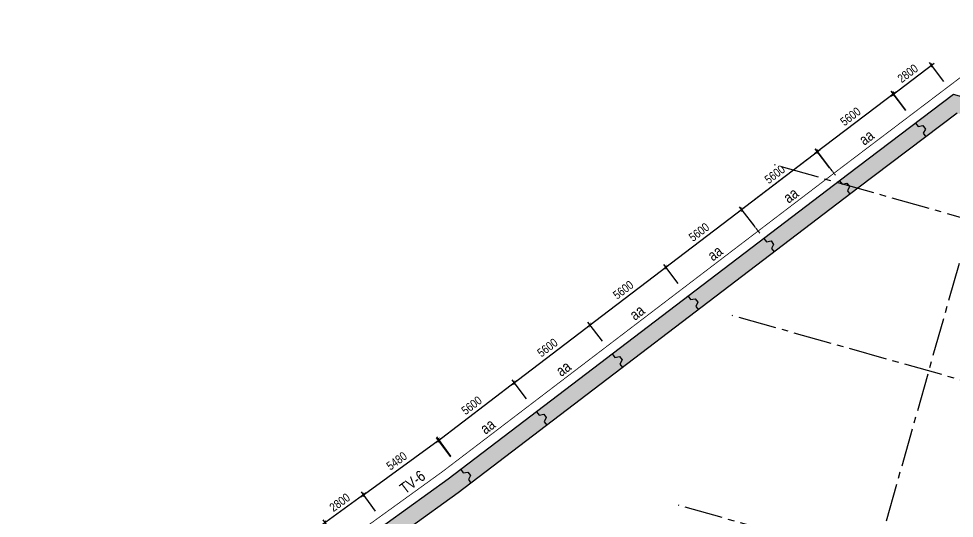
# Model space of a CAD drawing. Header units: millimetres. Extents: x -1534340 to 1713810, y -1348191 to 1114081.
# Drawn here: x 857232 to 912191, y -40320 to -10939 of the extents above; entities that cross this region are included whole.
import ezdxf
from ezdxf.enums import TextEntityAlignment as Align

# ---------------------------------------------------------------- set-up
doc = ezdxf.new("R2010")
doc.units = ezdxf.units.MM
doc.header["$LTSCALE"] = 100
doc.header["$PDMODE"] = 32
doc.header["$PDSIZE"] = 2.5
for name, pattern in [('CENTER2', [1.125, 0.75, -0.125, 0.125, -0.125]), ('DASHDOT', [1, 0.5, -0.25, 0, -0.25]), ('DASHED', [4.5, 3, -1.5])]:
    doc.linetypes.add(name, pattern=pattern)
for name, color, linetype in [('ccu11-Dim', 8, 'Continuous'), ('ccu11-Khuat', 9, 'DASHED'), ('ccu12-Hatch', 250, 'Continuous'), ('ccu12-Manh', 8, 'Continuous'), ('ccu12-Truc', 13, 'CENTER2'), ('Xref_ST_MBDV Cot vach 30.7.2022$0$Xref_ST_MBDV Cot vach 30.7.2022|Xref_ST_MBDV Cot vach 30.7.2022|Xref_ST_MBDV Cot vach 30.7.2022|Xref_ST_MBDV Cot vach 30.7.2022|A-CORE-OTLN', 2, 'Continuous'), ('Xref_ST_MBDV Cot vach 30.7.2022$0$Xref_ST_MBDV Cot vach 30.7.2022|Xref_ST_MBDV Cot vach 30.7.2022|Xref_ST_MBDV Cot vach 30.7.2022|Xref_ST_MBDV Cot vach 30.7.2022|ccu12-Thay', 7, 'Continuous')]:
    doc.layers.add(name, color=color, linetype=linetype)
doc.layers.add('ccu12-Tencaukien', color=9, linetype='Continuous', lineweight=15)
doc.styles.add('Arial', font='arial.ttf', dxfattribs={"width": 0.7})
doc.styles.add('Arial Narrow', font='ARIALN.TTF')
doc.dimstyles.new('ccu12-200', dxfattribs={"dimscale": 200, "dimtxt": 2.5, "dimasz": 1, "dimexe": 1, "dimexo": 2, "dimgap": 1, "dimtad": 1, "dimdec": 0, "dimrnd": 5, "dimdsep": 46, "dimtxsty": 'Arial Narrow', "dimblk": 'ARCHTICK', "dimcen": -1, "dimdle": 1, "dimclrd": 256, "dimclre": 256, "dimclrt": 3, "dimadec": 0, "dimazin": 2, "dimtfac": 0.1, "dimtdec": 0, "dimtmove": 0, "dimatfit": 1, "dimldrblk": 'ARCHTICK', "dimfxl": 1, "dimtvp": 0.833333, "dimtolj": 1, "dimtzin": 12, "dimarcsym": 0})

# ---------------------------------------------------------------- blocks, each defined once
blk = doc.blocks.new('_ARCHTICK')
at = {"color": 0, "linetype": 'ByBlock', "const_width": 0.15}
blk.add_lwpolyline([(-0.5, -0.5), (0.5, 0.5)], dxfattribs=at)
blk = doc.blocks.new('*D3218')
at = {"layer": 'ccu11-Dim', "lineweight": -2, "ltscale": 0.5, "transparency": 16777216}
for p, q in [((877326, -39048), (882078, -35582)), ((882622, -36667), (881799, -35538)), ((878194, -39898), (877370, -38769))]:
    blk.add_line(p, q, dxfattribs=at)
at = {"layer": 'Defpoints', "color": 0, "ltscale": 0.5, "transparency": 16777216}
for p in [(881917, -35700), (882858, -36990), (878430, -40221)]:
    blk.add_point(p, dxfattribs=at)
at = {"layer": 'ccu11-Dim', "lineweight": -2, "ltscale": 0.5, "transparency": 16777216, "xscale": 200, "yscale": 200, "zscale": 200}
for p, rotation in [((881917, -35700), 36.11102627594845), ((877488, -38930), 216.1110262759485)]:
    blk.add_blockref('_ARCHTICK', p, dxfattribs=dict(at, rotation=rotation))
at = {"layer": 'ccu11-Dim', "color": 3, "ltscale": 0.5, "transparency": 16777216, "insert": (879434, -36947), "char_height": 500, "attachment_point": 5, "rotation": 36.111, "style": 'Arial Narrow', "bg_fill": 3, "box_fill_scale": 1.1, "bg_fill_color": 256, "bg_fill_true_color": 13158600, "bg_fill_transparency": 0}
blk.add_mtext('\\A1;5480', dxfattribs=at)
blk = doc.blocks.new('*D3219')
at = {"layer": 'ccu11-Dim', "lineweight": -2, "ltscale": 0.5, "transparency": 16777216}
for p, q in [((881731, -35863), (886501, -32223)), ((887070, -33299), (886220, -32186)), ((882617, -36696), (881768, -35583))]:
    blk.add_line(p, q, dxfattribs=at)
at = {"layer": 'Defpoints', "color": 0, "ltscale": 0.5, "transparency": 16777216}
for p in [(886342, -32345), (887312, -33617), (882860, -37014)]:
    blk.add_point(p, dxfattribs=at)
at = {"layer": 'ccu11-Dim', "lineweight": -2, "ltscale": 0.5, "transparency": 16777216, "xscale": 200, "yscale": 200, "zscale": 200}
for p, rotation in [((886342, -32345), 37.34148124865543), ((881890, -35742), 217.3414812486554)]:
    blk.add_blockref('_ARCHTICK', p, dxfattribs=dict(at, rotation=rotation))
at = {"layer": 'ccu11-Dim', "color": 3, "ltscale": 0.5, "transparency": 16777216, "insert": (883839, -33681), "char_height": 500, "attachment_point": 5, "rotation": 37.3415, "style": 'Arial Narrow', "bg_fill": 3, "box_fill_scale": 1.1, "bg_fill_color": 256, "bg_fill_true_color": 13158600, "bg_fill_transparency": 0}
blk.add_mtext('\\A1;5600', dxfattribs=at)
blk = doc.blocks.new('*D3220')
at = {"layer": 'ccu11-Dim', "lineweight": -2, "ltscale": 0.5, "transparency": 16777216}
for p, q in [((886183, -32466), (890953, -28827)), ((891522, -29902), (890673, -28789)), ((887070, -33299), (886220, -32186))]:
    blk.add_line(p, q, dxfattribs=at)
at = {"layer": 'Defpoints', "color": 0, "ltscale": 0.5, "transparency": 16777216}
for p in [(890794, -28948), (891764, -30220), (887312, -33617)]:
    blk.add_point(p, dxfattribs=at)
at = {"layer": 'ccu11-Dim', "lineweight": -2, "ltscale": 0.5, "transparency": 16777216, "xscale": 200, "yscale": 200, "zscale": 200}
for p, rotation in [((890794, -28948), 37.34148124865543), ((886342, -32345), 217.3414812486554)]:
    blk.add_blockref('_ARCHTICK', p, dxfattribs=dict(at, rotation=rotation))
at = {"layer": 'ccu11-Dim', "color": 3, "ltscale": 0.5, "transparency": 16777216, "insert": (888292, -30284), "char_height": 500, "attachment_point": 5, "rotation": 37.3415, "style": 'Arial Narrow', "bg_fill": 3, "box_fill_scale": 1.1, "bg_fill_color": 256, "bg_fill_true_color": 13158600, "bg_fill_transparency": 0}
blk.add_mtext('\\A1;5600', dxfattribs=at)
blk = doc.blocks.new('*D3221')
at = {"layer": 'ccu11-Dim', "lineweight": -2, "ltscale": 0.5, "transparency": 16777216}
for p, q in [((890635, -29069), (895405, -25430)), ((895974, -26505), (895125, -25392)), ((891522, -29902), (890673, -28789))]:
    blk.add_line(p, q, dxfattribs=at)
at = {"layer": 'Defpoints', "color": 0, "ltscale": 0.5, "transparency": 16777216}
for p in [(895246, -25551), (896217, -26823), (891764, -30220)]:
    blk.add_point(p, dxfattribs=at)
at = {"layer": 'ccu11-Dim', "lineweight": -2, "ltscale": 0.5, "transparency": 16777216, "xscale": 200, "yscale": 200, "zscale": 200}
for p, rotation in [((895246, -25551), 37.34148124865495), ((890794, -28948), 217.341481248655)]:
    blk.add_blockref('_ARCHTICK', p, dxfattribs=dict(at, rotation=rotation))
at = {"layer": 'ccu11-Dim', "color": 3, "ltscale": 0.5, "transparency": 16777216, "insert": (892744, -26888), "char_height": 500, "attachment_point": 5, "rotation": 37.3415, "style": 'Arial Narrow', "bg_fill": 3, "box_fill_scale": 1.1, "bg_fill_color": 256, "bg_fill_true_color": 13158600, "bg_fill_transparency": 0}
blk.add_mtext('\\A1;5600', dxfattribs=at)
blk = doc.blocks.new('*D3222')
at = {"layer": 'ccu11-Dim', "lineweight": -2, "ltscale": 0.5, "transparency": 16777216}
for p, q in [((895087, -25673), (899857, -22033)), ((900426, -23109), (899577, -21995)), ((895974, -26505), (895125, -25392))]:
    blk.add_line(p, q, dxfattribs=at)
at = {"layer": 'Defpoints', "color": 0, "ltscale": 0.5, "transparency": 16777216}
for p in [(899698, -22155), (900669, -23427), (896217, -26823)]:
    blk.add_point(p, dxfattribs=at)
at = {"layer": 'ccu11-Dim', "lineweight": -2, "ltscale": 0.5, "transparency": 16777216, "xscale": 200, "yscale": 200, "zscale": 200}
for p, rotation in [((899698, -22155), 37.34148124865543), ((895246, -25551), 217.3414812486554)]:
    blk.add_blockref('_ARCHTICK', p, dxfattribs=dict(at, rotation=rotation))
at = {"layer": 'ccu11-Dim', "color": 3, "ltscale": 0.5, "transparency": 16777216, "insert": (897196, -23491), "char_height": 500, "attachment_point": 5, "rotation": 37.3415, "style": 'Arial Narrow', "bg_fill": 3, "box_fill_scale": 1.1, "bg_fill_color": 256, "bg_fill_true_color": 13158600, "bg_fill_transparency": 0}
blk.add_mtext('\\A1;5600', dxfattribs=at)
blk = doc.blocks.new('*D3223')
at = {"layer": 'ccu11-Dim', "lineweight": -2, "ltscale": 0.5, "transparency": 16777216}
for p, q in [((903986, -18872), (908755, -15232)), ((909341, -16329), (908474, -15194)), ((904890, -19727), (904023, -18592))]:
    blk.add_line(p, q, dxfattribs=at)
at = {"layer": 'Defpoints', "color": 0, "ltscale": 0.5, "transparency": 16777216}
for p in [(908596, -15353), (909584, -16647), (905133, -20045)]:
    blk.add_point(p, dxfattribs=at)
at = {"layer": 'ccu11-Dim', "lineweight": -2, "ltscale": 0.5, "transparency": 16777216, "xscale": 200, "yscale": 200, "zscale": 200}
for p, rotation in [((908596, -15353), 37.36017462358131), ((904145, -18751), 217.3601746235813)]:
    blk.add_blockref('_ARCHTICK', p, dxfattribs=dict(at, rotation=rotation))
at = {"layer": 'ccu11-Dim', "color": 3, "ltscale": 0.5, "transparency": 16777216, "insert": (906094, -16690), "char_height": 500, "attachment_point": 5, "rotation": 37.3602, "style": 'Arial Narrow', "bg_fill": 3, "box_fill_scale": 1.1, "bg_fill_color": 256, "bg_fill_true_color": 13158600, "bg_fill_transparency": 0}
blk.add_mtext('\\A1;5600', dxfattribs=at)
blk = doc.blocks.new('*D3224')
at = {"layer": 'ccu11-Dim', "lineweight": -2, "ltscale": 0.5, "transparency": 16777216}
for p, q in [((908458, -15490), (911011, -13556)), ((911576, -14633), (910730, -13517)), ((909343, -16326), (908497, -15210))]:
    blk.add_line(p, q, dxfattribs=at)
at = {"layer": 'Defpoints', "color": 0, "ltscale": 0.5, "transparency": 16777216}
for p in [(910851, -13677), (911818, -14952), (909584, -16645)]:
    blk.add_point(p, dxfattribs=at)
at = {"layer": 'ccu11-Dim', "lineweight": -2, "ltscale": 0.5, "transparency": 16777216, "xscale": 200, "yscale": 200, "zscale": 200}
for p, rotation in [((910851, -13677), 37.1599090451973), ((908618, -15370), 217.1599090451973)]:
    blk.add_blockref('_ARCHTICK', p, dxfattribs=dict(at, rotation=rotation))
at = {"layer": 'ccu11-Dim', "color": 3, "ltscale": 0.5, "transparency": 16777216, "insert": (909459, -14160), "char_height": 500, "attachment_point": 5, "rotation": 37.1599, "style": 'Arial Narrow', "bg_fill": 3, "box_fill_scale": 1.1, "bg_fill_color": 256, "bg_fill_true_color": 13158600, "bg_fill_transparency": 0}
blk.add_mtext('\\A1;2800', dxfattribs=at)
blk = doc.blocks.new('*D3225')
at = {"layer": 'ccu11-Dim', "lineweight": -2, "ltscale": 0.5, "transparency": 16777216}
for p, q in [((877650, -38813), (875064, -40698)), ((878194, -39898), (877370, -38769)), ((875932, -41548), (875108, -40419))]:
    blk.add_line(p, q, dxfattribs=at)
at = {"layer": 'Defpoints', "color": 0, "ltscale": 0.5, "transparency": 16777216}
for p in [(875226, -40581), (878430, -40221), (876168, -41871)]:
    blk.add_point(p, dxfattribs=at)
at = {"layer": 'ccu11-Dim', "lineweight": -2, "ltscale": 0.5, "transparency": 16777216, "xscale": 200, "yscale": 200, "zscale": 200}
for p, rotation in [((877488, -38930), 36.11102627128894), ((875226, -40581), 216.111026271289)]:
    blk.add_blockref('_ARCHTICK', p, dxfattribs=dict(at, rotation=rotation))
at = {"layer": 'ccu11-Dim', "color": 3, "ltscale": 0.5, "transparency": 16777216, "insert": (876089, -39388), "char_height": 500, "attachment_point": 5, "rotation": 36.111, "style": 'Arial Narrow', "bg_fill": 3, "box_fill_scale": 1.1, "bg_fill_color": 256, "bg_fill_true_color": 13158600, "bg_fill_transparency": 0}
blk.add_mtext('\\A1;2800', dxfattribs=at)
blk = doc.blocks.new('*D3290')
at = {"layer": 'ccu11-Dim', "lineweight": -2, "ltscale": 0.5, "transparency": 16777216}
for p, q in [((899539, -22276), (904309, -18637)), ((904878, -19712), (904029, -18599)), ((900426, -23109), (899577, -21995))]:
    blk.add_line(p, q, dxfattribs=at)
at = {"layer": 'Defpoints', "color": 0, "ltscale": 0.5, "transparency": 16777216}
for p in [(904150, -18758), (905121, -20030), (900669, -23427)]:
    blk.add_point(p, dxfattribs=at)
at = {"layer": 'ccu11-Dim', "lineweight": -2, "ltscale": 0.5, "transparency": 16777216, "xscale": 200, "yscale": 200, "zscale": 200}
for p, rotation in [((904150, -18758), 37.34148124998115), ((899698, -22155), 217.3414812499812)]:
    blk.add_blockref('_ARCHTICK', p, dxfattribs=dict(at, rotation=rotation))
at = {"layer": 'ccu11-Dim', "color": 3, "ltscale": 0.5, "transparency": 16777216, "insert": (901648, -20094), "char_height": 500, "attachment_point": 5, "rotation": 37.3415, "style": 'Arial Narrow', "bg_fill": 3, "box_fill_scale": 1.1, "bg_fill_color": 256, "bg_fill_true_color": 13158600, "bg_fill_transparency": 0}
blk.add_mtext('\\A1;5600', dxfattribs=at)
blk = doc.blocks.new('*D3217')
at = {"layer": 'ccu12-Truc', "lineweight": -2, "ltscale": 0.5, "transparency": 16777216}
for p, q in [((899539, -22277), (904308, -18636)), ((905211, -20148), (904028, -18598)), ((900760, -23546), (899577, -21997))]:
    blk.add_line(p, q, dxfattribs=at)
at = {"layer": 'Defpoints', "color": 0, "ltscale": 0.5, "transparency": 16777216}
for p in [(904149, -18757), (905454, -20466), (901002, -23864)]:
    blk.add_point(p, dxfattribs=at)
at = {"layer": 'ccu12-Truc', "lineweight": -2, "ltscale": 0.5, "transparency": 16777216, "xscale": 200, "yscale": 200, "zscale": 200}
for p, rotation in [((904149, -18757), 37.36017453046156), ((899698, -22156), 217.3601745304616)]:
    blk.add_blockref('_ARCHTICK', p, dxfattribs=dict(at, rotation=rotation))
at = {"layer": 'ccu12-Truc', "color": 3, "ltscale": 0.5, "transparency": 16777216, "insert": (901647, -20095), "char_height": 500, "attachment_point": 5, "rotation": 37.3602, "style": 'Arial Narrow', "bg_fill": 3, "box_fill_scale": 1.1, "bg_fill_color": 256, "bg_fill_true_color": 13158600, "bg_fill_transparency": 0}
blk.add_mtext('\\A1;5600', dxfattribs=at)
blk = doc.blocks.new('LUOI TRUC-NT1')
at = {"layer": 'ccu12-Truc', "ltscale": 30}
for p, q in [((3447.2, 83910.7), (-21584.7, -4675.3)), ((31411.1, 68229.5), (-10136.3, 79969.7)), ((28909.4, 59376.2), (-12638, 71116.3)), ((25755.1, 48213.3), (-15792.3, 59953.4))]:
    blk.add_line(p, q, dxfattribs=at)
blk = doc.blocks.new('123')
at = {"layer": 'Xref_ST_MBDV Cot vach 30.7.2022$0$Xref_ST_MBDV Cot vach 30.7.2022|Xref_ST_MBDV Cot vach 30.7.2022|Xref_ST_MBDV Cot vach 30.7.2022|Xref_ST_MBDV Cot vach 30.7.2022|ccu12-Thay', "ltscale": 10}
for points in [[(909916.5, -17083), (910068, -17281.6), (910342.8, -17229.3), (910494.5, -17428.2), (910371.5, -17679.4), (910523, -17878)], [(905453.5, -20465.6), (905605.1, -20664.2), (905879.8, -20611.9), (906031.6, -20810.8), (905908.5, -21062), (906060.1, -21260.6)], [(901002.4, -23863.8), (901154, -24062.5), (901428.7, -24010.2), (901580.5, -24209), (901457.5, -24460.2), (901609, -24658.9)], [(896550.2, -27260.6), (896701.8, -27459.2), (896976.5, -27406.9), (897128.3, -27605.8), (897005.3, -27857), (897156.8, -28055.6)], [(892098, -30657.3), (892249.6, -30856), (892524.3, -30803.7), (892676.1, -31002.6), (892553.1, -31253.8), (892704.6, -31452.4)], [(887645.9, -34054.1), (887797.4, -34252.7), (888072.2, -34200.4), (888223.9, -34399.3), (888100.9, -34650.5), (888252.4, -34849.1)], [(883193.9, -37450.7), (883345.5, -37649.3), (883620.2, -37597), (883772, -37795.9), (883649, -38047.1), (883800.5, -38245.7)]]:
    blk.add_lwpolyline(points, dxfattribs=at)
at = {"layer": 'ccu11-Dim', "ltscale": 0.5}
for p1, p2, distance, picture, middle in [((905132.6, -20045.3), (909583.7, -16647.1), 1628.2, '*D3223', (906093.8, -16690.1)), ((878429.6, -40221.1), (882858.2, -36990.5), 1597.7, '*D3218', (879434, -36947.3))]:
    dim = blk.add_aligned_dim(p1=p1, p2=p2, distance=distance, dimstyle='ccu12-200', override={"dimfxl": 150, "dimtfill": 1}, dxfattribs=at)
    dim.commit()
    dim.dimension.update_dxf_attribs({"geometry": picture, "text_midpoint": middle})
at = {"layer": 'ccu12-Tencaukien', "color": 2, "style": 'Arial', "width": 0.8}
blk.add_text('TV-6', height=650, rotation=37.15991, dxfattribs=at).set_placement((880558.1, -38444.2), align=Align.CENTER)
at = {"layer": 'ccu11-Dim', "ltscale": 0.5}
for p1, p2, picture, middle in [((909584.2, -16644.7), (911817.6, -14951.9), '*D3224', (909459.4, -14160.3)), ((882860, -37013.6), (887312.2, -33616.8), '*D3219', (883839.5, -33681.2))]:
    dim = blk.add_aligned_dim(p1=p1, p2=p2, distance=1600, dimstyle='ccu12-200', override={"dimfxl": 150, "dimtfill": 1}, dxfattribs=at)
    dim.commit()
    dim.dimension.update_dxf_attribs({"geometry": picture, "text_midpoint": middle})
dim = blk.add_linear_dim(base=(875226, -40580.6), p1=(878429.6, -40221.1), p2=(876167.6, -41871.3), angle=216.11103, dimstyle='ccu12-200', override={"dimtmove": 1, "dimfxl": 150, "dimtfill": 1}, dxfattribs=at)
dim.commit()
dim.dimension.update_dxf_attribs({"geometry": '*D3225', "text_midpoint": (876088.7, -39387.7)})
at = {"layer": 'ccu12-Tencaukien', "color": 2, "style": 'Arial', "width": 0.8}
blk.add_text('aa', height=650, rotation=37.15991, dxfattribs=at).set_placement((884971.5, -35172.3), align=Align.CENTER)
at = {"layer": 'ccu11-Dim', "ltscale": 0.5}
dim = blk.add_aligned_dim(p1=(887312.2, -33616.8), p2=(891764.4, -30220.1), distance=1600, dimstyle='ccu12-200', override={"dimfxl": 150, "dimtfill": 1}, dxfattribs=at)
dim.commit()
dim.dimension.update_dxf_attribs({"geometry": '*D3220', "text_midpoint": (888291.7, -30284.4)})
dim = blk.add_aligned_dim(p1=(891764.4, -30220.1), p2=(896216.6, -26823.3), distance=1600, dimstyle='ccu12-200', override={"dimfxl": 150, "dimtfill": 1}, dxfattribs=at)
dim.commit()
dim.dimension.update_dxf_attribs({"geometry": '*D3221', "text_midpoint": (892743.9, -26887.7)})
dim = blk.add_aligned_dim(p1=(896216.6, -26823.3), p2=(900668.8, -23426.6), distance=1600, dimstyle='ccu12-200', override={"dimfxl": 150, "dimtfill": 1}, dxfattribs=at)
dim.commit()
dim.dimension.update_dxf_attribs({"geometry": '*D3222', "text_midpoint": (897196.1, -23490.9)})
dim = blk.add_linear_dim(base=(904150.4, -18757.8), p1=(900668.8, -23426.6), p2=(905120.9, -20029.9), angle=37.34148, dimstyle='ccu12-200', override={"dimzin": 0, "dimfxl": 150, "dimtfill": 1}, dxfattribs=at)
dim.commit()
dim.dimension.update_dxf_attribs({"geometry": '*D3290', "text_midpoint": (901648.2, -20094.2)})
at = {"layer": 'ccu12-Hatch', "ltscale": 0.5}
h = blk.add_hatch(dxfattribs=at)
h.set_pattern_fill('VATLIEU04', color=256, scale=50, pattern_type=2)
h.set_pattern_definition([(50, (327621.98, 43816.84), (358.63009, -31.37607), [37.5, -412.5]), (355, (327621.98, 43816.84), (-69.37567, 376.09607), [30, -330]), (100.4514, (327651.86, 43814.22), (289.25469, 344.71977), [31.8701, -350.57106]), (46.1842, (327622, 43916.84), (533.62052, -82.7595), [56.25, -618.75]), (96.6356, (327666.45, 43909.94), (467.33135, 487.05894), [47.80514, -525.8565]), (351.1842, (327622, 43916.84), (467.33097, 487.0593), [45, -495]), (21, (327671.98, 43891.84), (298.45353, -201.30945), [37.5, -412.5]), (326, (327671.98, 43891.84), (121.65767, 362.57502), [30, -330]), (71.4514, (327696.85, 43875.06), (420.11131, 161.26525), [31.8701, -350.57106]), (37.5, (327621.98, 43816.84), (6.079928, 166.446927), [0, -326, 0, -335, 0, -331.25]), (7.5, (327621.98, 43816.84), (131.53477, 197.205856), [0, -191, 0, -318.5, 0, -126.25]), (327.5, (327510.48, 43816.84), (266.911218, -11.277436), [0, -125, 0, -390, 0, -517.5]), (317.5, (327460.48, 43816.84), (291.593085, 50.05249), [0, -162.5, 0, -259, 0, -367.5]), (45, (327621.98, 43816.84), (-150.26019, 150.26019), []), (45, (327621.98, 43878.09), (-150.26019, 150.26019), [])])
h.paths.add_polyline_path([(831484.9, -120804.1), (831961.6, -123563.2), (831969.5, -123603.9), (832560.1, -126340.9), (832569.7, -126381.2), (833273.1, -129091.4), (833284.3, -129131.2), (834099.2, -131810), (834112.1, -131849.4), (835037.3, -134492.1), (835051.8, -134530.9), (836085.5, -137133.1), (836101.6, -137171.2), (837242.2, -139728.4), (837259.9, -139765.8), (838505.4, -142273.6), (838524.9, -142310.8), (840046.1, -145075.5), (840069.2, -145115.3), (841530.3, -147503.8), (841552.9, -147539.1), (843113, -149864.3), (843136.8, -149898.2), (844791.7, -152156.7), (844816.9, -152189.6), (846563.9, -154377.7), (846590.4, -154409.5), (848426.6, -156523.5), (848454.3, -156554.2), (850376.4, -158590.3), (850405.4, -158619.8), (852410.1, -160574.6), (852440.3, -160602.9), (854524.2, -162473), (854555.6, -162500), (856715.1, -164282.3), (856747.6, -164308), (858979, -165999.4), (859012.5, -166023.7), (861312.1, -167621.2), (861346.5, -167644.1), (863710.2, -169145.1), (863745.6, -169166.6), (866169.5, -170568.4), (866205.7, -170588.4), (868685.5, -171888.7), (868722.5, -171907.2), (871254, -173103.7), (871291.8, -173120.6), (873870.6, -174211.3), (873909.1, -174226.7), (876530.9, -175209.7), (876569.9, -175223.4), (879230.1, -176097), (879269.7, -176109.1), (881963.8, -176871.9), (882003.9, -176882.4), (884727.3, -177532.9), (884767.8, -177541.7), (887515.7, -178079), (887556.5, -178086.1), (890324.4, -178509.1), (890358.1, -178513.6), (893138.7, -178842.3), (893150.9, -178843.7), (912642, -180906.5), (953995.3, -179599.5), (959988.4, -171932.1), (930494, -35101.7), (926370.6, -19408.6), (912149.8, -15390.2), (905913, -20117.4), (882458.3, -38011.9), (876496.1, -42321.6), (875023.9, -45606.8), (870919.8, -48573.5), (867338.6, -48941.1), (865069.4, -50581.4), (862800.1, -52221.7), (860530.9, -53862), (860524.5, -53866.7), (858266.1, -55521.9), (858237.5, -55543.5), (856029.6, -57265.6), (855991, -57297), (853856.6, -59109.3), (853819.2, -59142.4), (851761.9, -61041.7), (851726, -61076.3), (849749.4, -63059.4), (849714.9, -63095.4), (847822.3, -65158.9), (847789.4, -65196.3), (845984.1, -67336.6), (845952.8, -67375.4), (844237.9, -69588.8), (844208.2, -69628.8), (842586.7, -71911.5), (842558.6, -71952.7), (841033.3, -74300.8), (841007, -74343.1), (839580.5, -76752.4), (839556, -76795.8), (838230.7, -79262.4), (838208, -79306.7), (836986.3, -81826.1), (836965.5, -81871.4), (835849.4, -84439.4), (835830.5, -84485.5), (834822, -87097.6), (834805.1, -87144.4), (833905.9, -89796.1), (833890.9, -89843.6), (833102.6, -92530.4), (833089.5, -92578.5), (832413.5, -95295.6), (832402.5, -95344.2), (831839.8, -98087.1), (831830.8, -98136.1), (831382.5, -100900), (831375.5, -100949.3), (831042.4, -103729.4), (831037.5, -103779), (830820, -106570.6), (830817.2, -106620.8), (830717, -109419), (830716.2, -109467.6), (830729.3, -112267.6), (830730.7, -112318.4), (830862.4, -115115.3), (830865.2, -115156.4), (831112, -117945.5), (831116.5, -117986.7), (831478.7, -120763.2)])
h.paths.add_polyline_path([(929521.1, -35334.2), (925548.7, -20215.5), (912357, -16487.9), (906518.3, -20913.4), (883054.6, -38814.8), (877299.1, -42975.1), (875826.9, -46260.3), (871288.4, -49540.9), (867707.3, -49908.5), (865655.2, -51391.9), (865772.4, -51554), (863503.1, -53194.3), (861233.9, -54834.6), (858975.5, -56489.7), (856767.6, -58211.8), (854633.2, -60024), (852575.9, -61923.4), (850599.3, -63906.5), (848706.7, -65970), (846901.4, -68110.3), (845186.5, -70323.7), (843565, -72606.4), (842039.6, -74954.5), (840613.1, -77363.8), (839287.8, -79830.3), (838066.1, -82349.7), (836950, -84917.7), (835941.5, -87529.8), (835042.3, -90181.5), (834254, -92868.2), (833578, -95585.4), (833015.3, -98328.2), (832567, -101092.1), (832233.8, -103872.2), (832016.4, -106663.8), (831916.2, -109462), (831929.3, -112261.9), (832061.1, -115058.8), (831861.3, -115068.3), (832108.1, -117857.3), (832470.3, -120633.8), (832947, -123392.9), (833537.6, -126130), (834241, -128840.2), (835056, -131518.9), (835981.1, -134161.7), (837014.9, -136763.9), (838155.5, -139321), (839401, -141828.7), (840922.2, -144593.4), (842383.3, -146982), (843943.4, -149307.1), (845598.4, -151565.7), (847345.4, -153753.8), (849181.5, -155867.7), (851103.6, -157903.8), (853108.2, -159858.6), (855192.1, -161728.8), (857351.6, -163511.1), (859583.1, -165202.4), (861882.6, -166800), (864246.3, -168300.9), (866670.1, -169702.8), (869149.9, -171003.1), (871681.3, -172199.6), (874260.2, -173290.3), (876881.9, -174273.3), (879542.2, -175147), (882236.3, -175909.7), (884959.6, -176560.3), (887707.6, -177097.6), (890475.5, -177520.5), (893256.1, -177849.2), (912679, -179904.8), (953495.8, -178614.8), (958912.2, -171685.2)], flags=16)
at = {"layer": 'ccu11-Khuat', "color": 1, "linetype": 'DASHDOT', "ltscale": 18, "const_width": 50}
blk.add_lwpolyline([(925484.4, -13871.6), (917075.8, -10966.5), (905580.1, -19679.6), (882130.3, -37570.3), (858513.2, -54641.9, 0.6850113), (891832.8, -179257.3), (912621.7, -181457.4), (954270.1, -180141.1), (960580.4, -172068), (931029, -34973.8)], format="xyb", close=True, dxfattribs=at)
at = {"layer": 'ccu12-Truc', "ltscale": 0.5}
dim = blk.add_aligned_dim(p1=(901002.4, -23863.8), p2=(905453.5, -20465.6), distance=2149.3, dimstyle='ccu12-200', override={"dimfxl": 150, "dimtfill": 1}, dxfattribs=at)
dim.commit()
dim.dimension.update_dxf_attribs({"geometry": '*D3217', "text_midpoint": (901647.5, -20094.5)})
at = {"layer": 'Xref_ST_MBDV Cot vach 30.7.2022$0$Xref_ST_MBDV Cot vach 30.7.2022|Xref_ST_MBDV Cot vach 30.7.2022|Xref_ST_MBDV Cot vach 30.7.2022|Xref_ST_MBDV Cot vach 30.7.2022|A-CORE-OTLN', "color": 6}
for points in [[(926370.6, -19408.6), (912149.8, -15390.2), (905913, -20117.4), (882458.3, -38011.9), (876496.1, -42321.6), (875023.9, -45606.8), (870919.8, -48573.5), (867338.6, -48941.1), (865069.4, -50581.4), (862800.1, -52221.7), (860530.9, -53862), (860524.5, -53866.7), (858266.1, -55521.9), (858237.5, -55543.5), (856029.6, -57265.6)], [(912357, -16487.9), (906518.3, -20913.4), (883054.6, -38814.8), (877299.1, -42975.1), (875826.9, -46260.3), (871288.4, -49540.9), (867707.3, -49908.5), (865655.2, -51391.9), (865772.4, -51554), (863503.1, -53194.3), (861233.9, -54834.6), (858975.5, -56489.7), (856767.6, -58211.8), (854633.2, -60024), (852575.9, -61923.4), (850599.3, -63906.5), (848706.7, -65970), (846901.4, -68110.3)]]:
    blk.add_lwpolyline(points, dxfattribs=at)
at = {"layer": 'ccu11-Dim'}
blk.add_blockref('LUOI TRUC-NT1', (911774.8, -99508.4), dxfattribs=at)
at = {"layer": 'ccu12-Tencaukien', "color": 2, "style": 'Arial', "width": 0.8}
for p in [(907225.9, -18181.2), (902780.2, -21585.3), (898328, -24982), (893749.7, -28475), (889423.6, -31775.5)]:
    blk.add_text('aa', height=650, rotation=37.15991, dxfattribs=at).set_placement(p, align=Align.CENTER)

msp = doc.modelspace()

# ---------------------------------------------------------------- block references
at = {"layer": 'ccu12-Manh'}
msp.add_blockref('123', (0, 0), dxfattribs=at)

doc.saveas('drawing.dxf')
